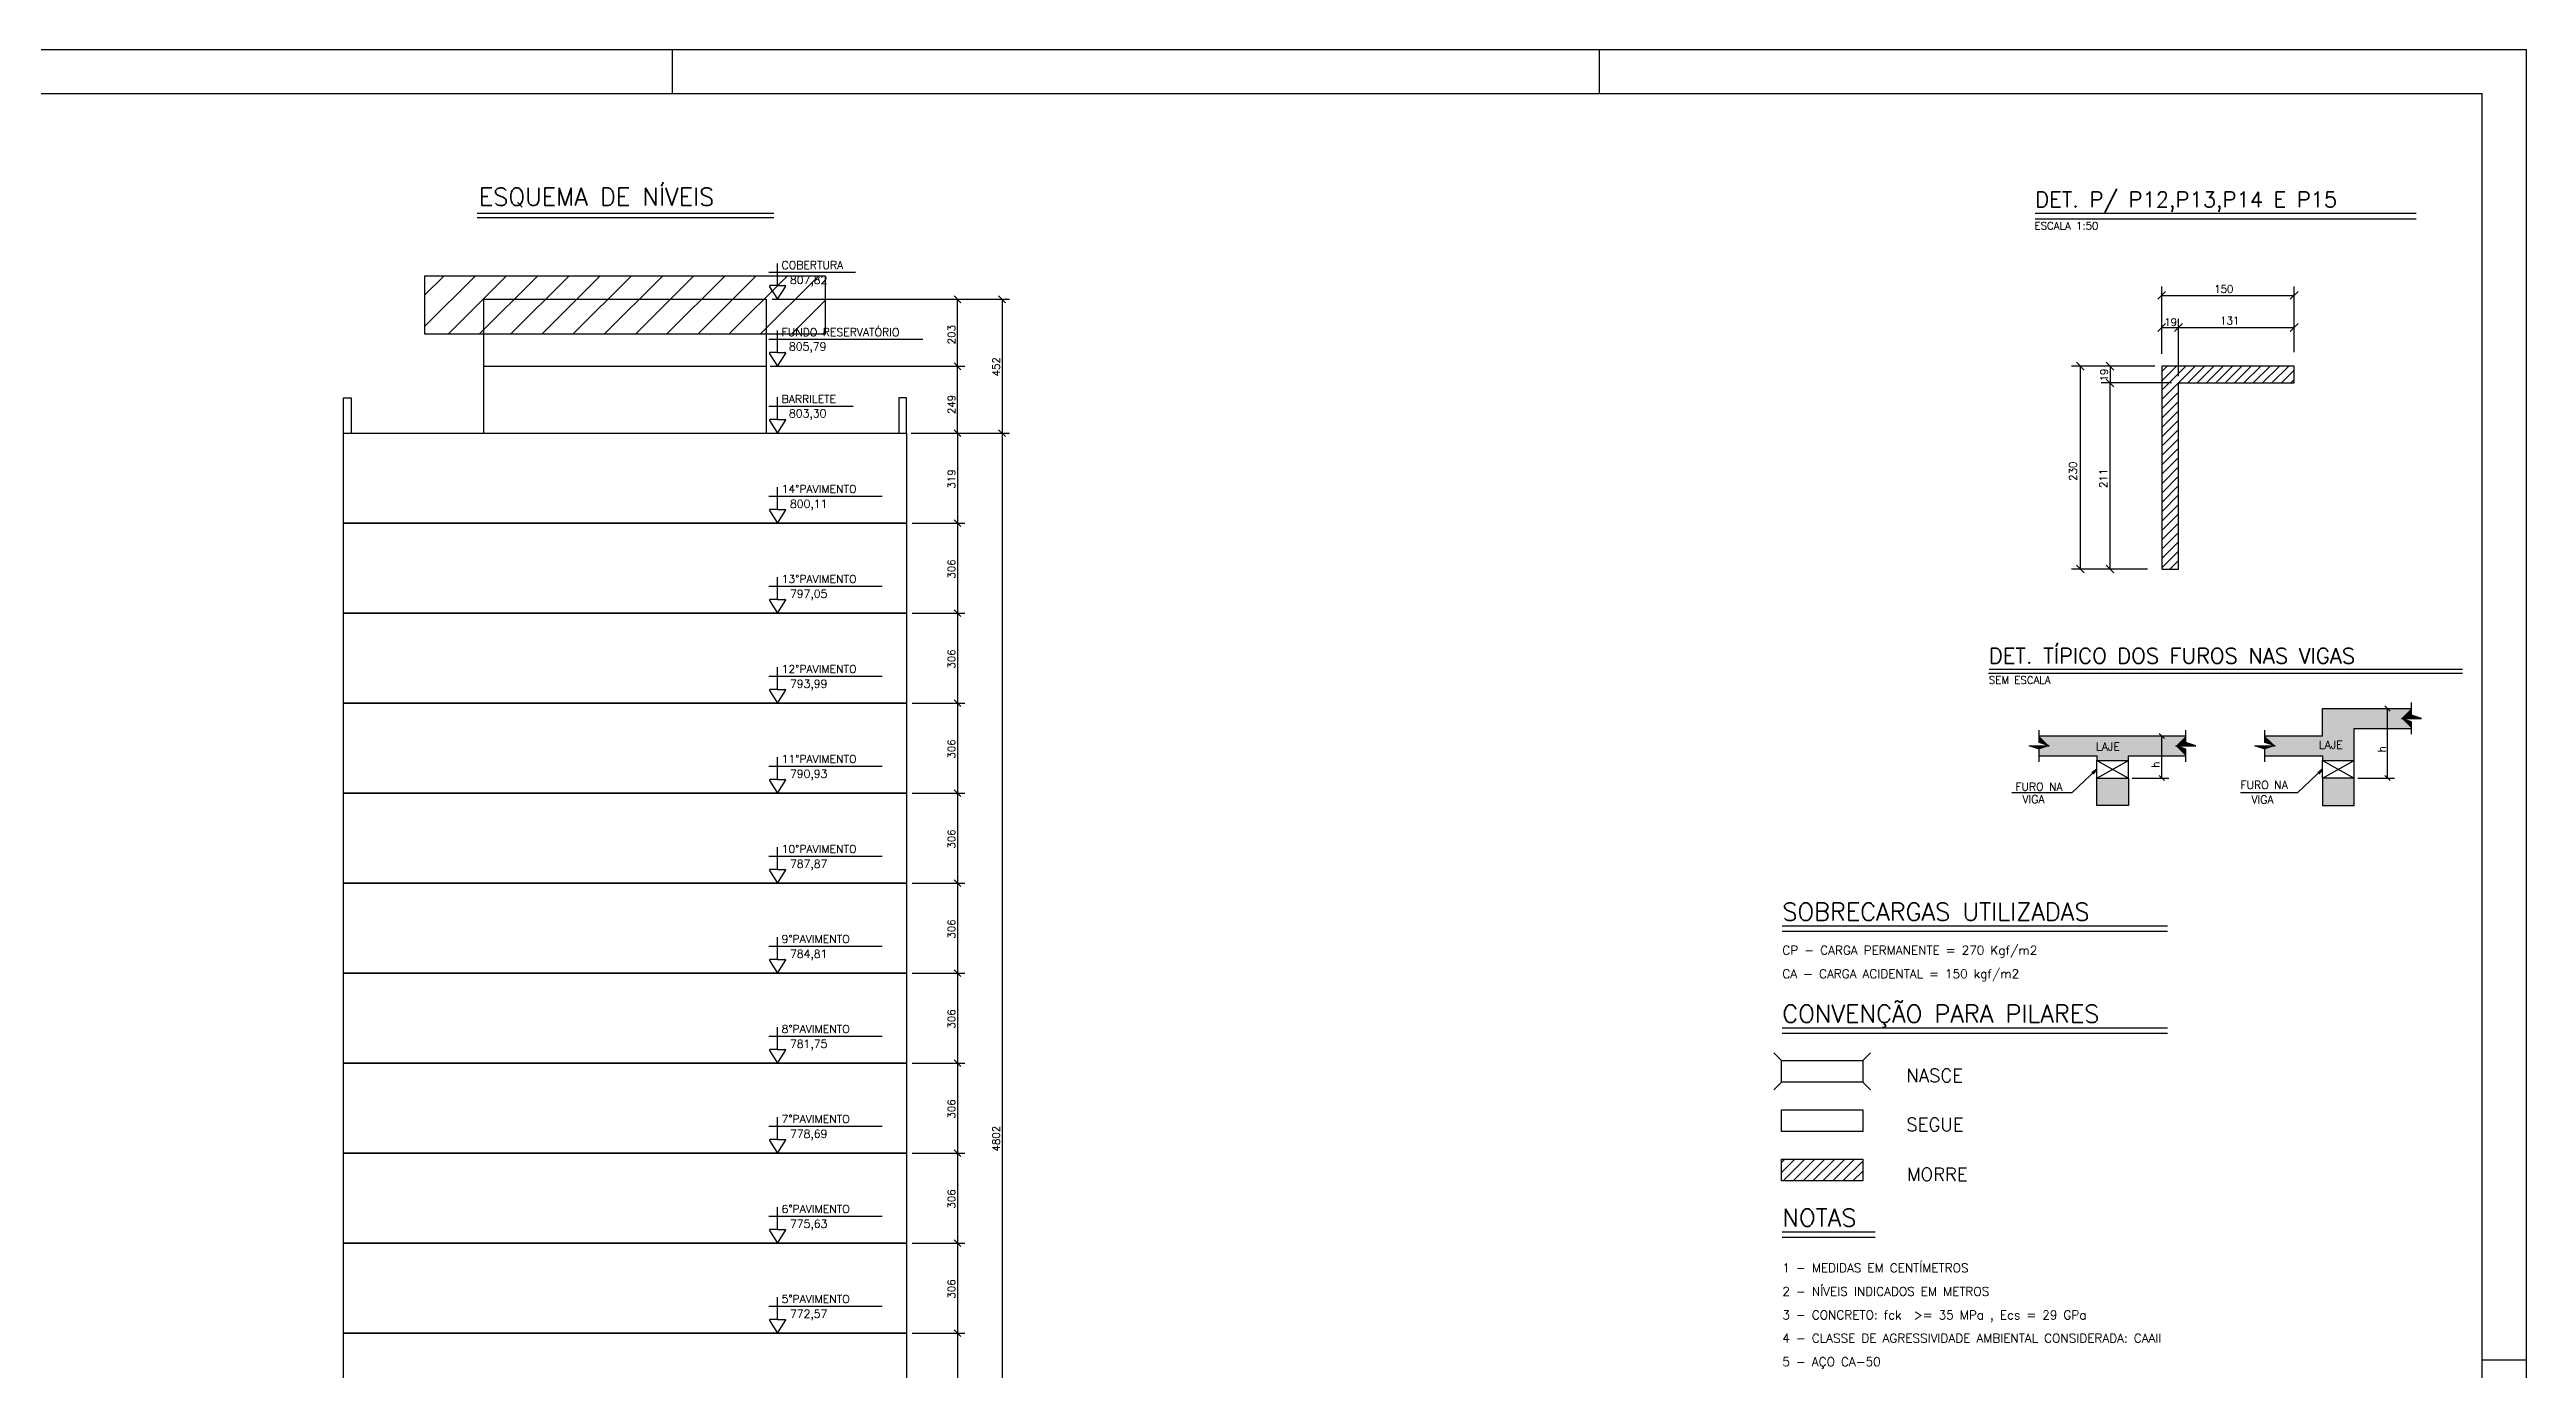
# Model space of a CAD drawing. Extents: x 26936 to 34826, y 0 to 4455.
# Drawn here: x 30618 to 34826, y 2211 to 4455 of the extents above; entities that cross this region are included whole.
import ezdxf

# ---------------------------------------------------------------- set-up
doc = ezdxf.new("R2010")
doc.units = 0
doc.header["$LTSCALE"] = 75
doc.header["$MEASUREMENT"] = 0
doc.layers.get('0').update_dxf_attribs({"color": 3, "linetype": 'CONTINUOUS'})
for name, color, linetype in [('1', 2, 'CONTINUOUS'), ('212', 3, 'CONTINUOUS'), ('216', 3, 'CONTINUOUS'), ('220', 5, 'CONTINUOUS'), ('221', 1, 'CONTINUOUS'), ('222', 6, 'CONTINUOUS'), ('230', 3, 'CONTINUOUS'), ('231', 1, 'CONTINUOUS'), ('249', 1, 'CONTINUOUS'), ('250', 1, 'CONTINUOUS'), ('253', 253, 'CONTINUOUS')]:
    doc.layers.add(name, color=color, linetype=linetype)
doc.styles.get("Standard").update_dxf_attribs({"font": 'ROMANS.SHX'})

# ---------------------------------------------------------------- blocks, each defined once
blk = doc.blocks.new('_H114025094E-001')
for p, q in [((873.499999, -494.751622), (911.253602, -456.998019)), ((873.499999, -484.145021), (900.647, -456.998019)), ((873.499999, -473.538419), (890.040399, -456.998019)), ((873.499999, -462.931817), (879.433797, -456.998019)), ((902.860204, -475.998019), (921.860204, -456.998019)), ((913.466806, -475.998019), (932.466806, -456.998019)), ((924.073407, -475.998019), (943.073407, -456.998019)), ((934.680009, -475.998019), (953.680009, -456.998019)), ((945.286611, -475.998019), (964.286611, -456.998019)), ((955.893212, -475.998019), (974.893212, -456.998019)), ((966.499814, -475.998019), (985.499814, -456.998019)), ((977.106416, -475.998019), (996.106416, -456.998019)), ((987.713018, -475.998019), (1006.713018, -456.998019)), ((998.319619, -475.998019), (1017.319619, -456.998019)), ((1008.926221, -475.998019), (1023.499999, -461.424241)), ((1019.532823, -475.998019), (1023.499999, -472.030843)), ((873.499999, -505.358224), (892.499999, -486.358224)), ((873.499999, -515.964826), (892.499999, -496.964826)), ((873.499999, -526.571427), (892.499999, -507.571427)), ((873.499999, -537.178029), (892.499999, -518.178029)), ((873.499999, -547.784631), (892.499999, -528.784631)), ((873.499999, -558.391233), (892.499999, -539.391233)), ((873.499999, -568.997834), (892.499999, -549.997834)), ((873.499999, -579.604436), (892.499999, -560.604436)), ((873.499999, -590.211038), (892.499999, -571.211038)), ((873.499999, -600.817639), (892.499999, -581.817639)), ((873.499999, -611.424241), (892.499999, -592.424241)), ((873.499999, -622.030843), (892.499999, -603.030843)), ((873.499999, -632.637445), (892.499999, -613.637445)), ((873.499999, -643.244046), (892.499999, -624.244046)), ((873.499999, -653.850648), (892.499999, -634.850648)), ((873.499999, -664.45725), (892.499999, -645.45725)), ((873.499999, -675.063851), (892.499999, -656.063851)), ((873.499999, -685.670453), (892.499999, -666.670453)), ((882.781471, -686.995584), (892.499999, -677.277055))]:
    blk.add_line(p, q)
blk = doc.blocks.new('_HA93AFC7ADC-000', base_point=(150198.229054, -2258.941091))
for p, q in [((155559.432612, 7875.233239), (155644.698864, 7960.499491)), ((155559.432612, 7928.266248), (155591.665855, 7960.499491)), ((155598.81101, 7861.578629), (155697.731872, 7960.499491)), ((155651.844019, 7861.578629), (155750.764881, 7960.499491)), ((155704.877027, 7861.578629), (155803.79789, 7960.499491)), ((155757.910036, 7861.578629), (155856.830898, 7960.499491)), ((155810.943045, 7861.578629), (155909.863907, 7960.499491)), ((155863.976053, 7861.578629), (155962.896915, 7960.499491)), ((155917.009062, 7861.578629), (156015.929924, 7960.499491)), ((155970.04207, 7861.578629), (156068.962933, 7960.499491)), ((156023.075079, 7861.578629), (156121.995941, 7960.499491)), ((156076.108087, 7861.578629), (156175.02895, 7960.499491)), ((156129.141096, 7861.578629), (156228.061958, 7960.499491)), ((156182.174105, 7861.578629), (156239.432612, 7918.837136)), ((156235.207113, 7861.578629), (156239.432612, 7865.804127))]:
    blk.add_line(p, q)

msp = doc.modelspace()

# ---------------------------------------------------------------- linework, layer by layer
for p, q in [((26936.1, 4455), (34826.1, 4455)), ((31676.1, 4380), (31676.1, 4455)), ((33251.1, 4380), (33251.1, 4455)), ((33251.1, 4380), (33251.1, 4455)), ((33251.1, 4380), (33251.1, 4455)), ((34826.1, 0), (34826.1, 4455)), ((34751.1, 2227.5), (34826.1, 2227.5))]:
    msp.add_line(p, q)
at = {"layer": '1'}
for p, q in [((34096, 3216.5), (34096, 3246.5)), ((34150, 3216.5), (34150, 3246.5)), ((34479.5, 3216.5), (34479.5, 3246.5)), ((34533.5, 3216.5), (34533.5, 3246.5))]:
    msp.add_line(p, q, dxfattribs=at)
at = {"layer": '216'}
for p, q in [((34199.9, 4030.4), (34213.1, 4043.7)), ((34424.9, 4030.4), (34438.1, 4043.7)), ((32154.5, 4036.2), (32166.2, 4024.6)), ((32230.3, 4036.2), (32242, 4024.6)), ((34199.9, 3975.8), (34213.1, 3989.1)), ((34228.4, 3975.8), (34241.6, 3989.1)), ((34424.9, 3975.8), (34438.1, 3989.1)), ((32154.5, 3922.2), (32166.2, 3910.6)), ((34061.6, 3923.3), (34074.8, 3910.1)), ((34112, 3923.3), (34125.3, 3910.1)), ((34112, 3894.8), (34125.3, 3881.6)), ((32154.5, 3808.6), (32166.2, 3796.9)), ((32154.5, 3808.6), (32166.2, 3796.9)), ((32154.5, 3808.6), (32166.2, 3796.9)), ((32230.3, 3808.6), (32242, 3796.9)), ((32230.3, 3808.6), (32242, 3796.9)), ((32154.5, 3655.6), (32166.2, 3643.9)), ((34061.6, 3578.3), (34074.8, 3565.1)), ((34112, 3578.3), (34125.3, 3565.1)), ((32154.5, 3502.6), (32166.2, 3490.9)), ((32154.5, 3349.6), (32166.2, 3337.9)), ((34594.5, 3330.4), (34585.7, 3339.2)), ((34211.1, 3283.6), (34202.2, 3292.4)), ((34211.1, 3212.1), (34202.2, 3220.9)), ((34594.5, 3212.1), (34585.7, 3220.9)), ((32154.5, 3196.6), (32166.2, 3184.9)), ((32154.5, 3043.6), (32166.2, 3031.9)), ((32154.5, 2890.6), (32166.2, 2878.9)), ((32154.5, 2737.6), (32166.2, 2725.9)), ((32154.5, 2584.6), (32166.2, 2572.9)), ((32154.5, 2431.6), (32166.2, 2419.9)), ((32154.5, 2278.6), (32166.2, 2266.9))]:
    msp.add_line(p, q, dxfattribs=at)
at = {"layer": '220'}
msp.add_line((33998.4, 3288), (34247.3, 3288), dxfattribs=at)
for points in [[(34381.8, 3288), (34479.5, 3288), (34479.5, 3334.8), (34630.8, 3334.8)], [(34381.8, 3254), (34479.5, 3254), (34479.5, 3246.5), (34533.5, 3246.5), (34533.5, 3300.8), (34630.8, 3300.8)], [(33998.4, 3254), (34096, 3254), (34096, 3246.5), (34150, 3246.5), (34150, 3254), (34247.3, 3254)], [(34096, 3216.5), (34150, 3216.5), (34150, 3170), (34096, 3170), (34096, 3216.5)], [(34479.5, 3216.5), (34479.5, 3170), (34533.5, 3170), (34533.5, 3216.5), (34479.5, 3216.5)]]:
    msp.add_lwpolyline(points, dxfattribs=at)
at = {"layer": '221'}
for p, q in [((31344.5, 4169.4), (31848.2, 4169.4)), ((33991.5, 4166.9), (34638.6, 4166.9)), ((34096, 3216.5), (34150, 3246.5)), ((34096, 3246.5), (34150, 3216.5)), ((34479.5, 3216.5), (34533.5, 3246.5)), ((34479.5, 3246.5), (34533.5, 3216.5)), ((33561.8, 2956.2), (34216.4, 2956.2)), ((33561.8, 2782.8), (34216.4, 2782.8)), ((33560.3, 2545.7), (33583, 2568.4)), ((33560.3, 2562.7), (33566, 2568.4)), ((33563, 2531.5), (33599.9, 2568.4)), ((33580, 2531.5), (33616.9, 2568.4)), ((33597, 2531.5), (33633.9, 2568.4)), ((33613.9, 2531.5), (33650.8, 2568.4)), ((33630.9, 2531.5), (33667.8, 2568.4)), ((33647.8, 2531.5), (33684.7, 2568.4)), ((33664.8, 2531.5), (33698.7, 2565.4)), ((33681.8, 2531.5), (33698.7, 2548.4)), ((33561.8, 2436.1), (33719.3, 2436.1))]:
    msp.add_line(p, q, dxfattribs=at)
for points in [[(34630.8, 3290.8), (34630.8, 3312.1), (34613.7, 3317.8), (34647.8, 3317.8), (34630.8, 3323.5), (34630.8, 3344.8)], [(33998.4, 3244), (33998.4, 3265.3), (33981.4, 3271), (34015.4, 3271), (33998.4, 3276.7), (33998.4, 3298)], [(34247.3, 3244), (34247.3, 3265.3), (34230.3, 3271), (34264.4, 3271), (34247.3, 3276.7), (34247.3, 3298)], [(34381.8, 3244), (34381.8, 3265.3), (34364.8, 3271), (34398.9, 3271), (34381.8, 3276.7), (34381.8, 3298)]]:
    msp.add_lwpolyline(points, dxfattribs=at)
at = {"layer": '222'}
for p, q in [((27123.6, 4380), (34751.1, 4380)), ((34751.1, 75), (34751.1, 4380)), ((31344.5, 4176.9), (31848.2, 4176.9)), ((33991.5, 4176.9), (34638.6, 4176.9)), ((33913.2, 3401.8), (34717.7, 3401.8)), ((33561.8, 2965.2), (34216.4, 2965.2)), ((33561.8, 2791.8), (34216.4, 2791.8)), ((33560.3, 2736.2), (33547.3, 2749.2)), ((33560.3, 2736.2), (33698.7, 2736.2)), ((33560.3, 2699.3), (33560.3, 2736.2)), ((33698.7, 2736.2), (33711.8, 2749.2)), ((33698.7, 2736.2), (33698.7, 2699.3)), ((33560.3, 2699.3), (33547.3, 2686.2)), ((33698.7, 2699.3), (33560.3, 2699.3)), ((33698.7, 2699.3), (33711.8, 2686.2)), ((33560.3, 2652.6), (33698.7, 2652.6)), ((33560.3, 2615.7), (33560.3, 2652.6)), ((33698.7, 2652.6), (33698.7, 2615.7)), ((33698.7, 2615.7), (33560.3, 2615.7)), ((33560.3, 2568.4), (33698.7, 2568.4)), ((33560.3, 2531.5), (33560.3, 2568.4)), ((33698.7, 2568.4), (33698.7, 2531.5)), ((33698.7, 2531.5), (33560.3, 2531.5)), ((33561.8, 2445.1), (33719.3, 2445.1))]:
    msp.add_line(p, q, dxfattribs=at)
msp.add_lwpolyline([(34206.5, 3571.7), (34206.5, 3571.7), (34235, 3571.7), (34235, 3888.2), (34431.5, 3888.2), (34431.5, 3916.7), (34206.5, 3916.7), (34206.5, 3571.7)], dxfattribs=at)
at = {"layer": '230'}
for p, q in [((31355.4, 3916.4), (31835.4, 3916.4)), ((31117.2, 3802.7), (31117.2, 3862.7)), ((31117.2, 3862.7), (31130.2, 3862.7)), ((31130.2, 3862.7), (31130.2, 3802.7)), ((32073.7, 3862.7), (32060.7, 3862.7)), ((32060.7, 3862.7), (32060.7, 3802.7)), ((32073.7, 3802.7), (32073.7, 3862.7))]:
    msp.add_line(p, q, dxfattribs=at)
for points in [[(31355.4, 3802.7), (31355.4, 4030.4), (31835.4, 4030.4), (31835.4, 3802.7)], [(31117.2, 3802.7), (32073.7, 3802.7), (32073.7, 3649.7), (31117.2, 3649.7), (31117.2, 3802.7)], [(31117.2, 3649.7), (32073.7, 3649.7), (32073.7, 3496.7), (31117.2, 3496.7), (31117.2, 3649.7)], [(31117.2, 3496.7), (32073.7, 3496.7), (32073.7, 3343.7), (31117.2, 3343.7), (31117.2, 3496.7)], [(31117.2, 3343.7), (32073.7, 3343.7), (32073.7, 3190.7), (31117.2, 3190.7), (31117.2, 3343.7)], [(31117.2, 3190.7), (32073.7, 3190.7), (32073.7, 3037.7), (31117.2, 3037.7), (31117.2, 3190.7)], [(31117.2, 3037.7), (32073.7, 3037.7), (32073.7, 2884.7), (31117.2, 2884.7), (31117.2, 3037.7)], [(31117.2, 2884.7), (32073.7, 2884.7), (32073.7, 2731.7), (31117.2, 2731.7), (31117.2, 2884.7)], [(31117.2, 2731.7), (32073.7, 2731.7), (32073.7, 2578.7), (31117.2, 2578.7), (31117.2, 2731.7)], [(31117.2, 2578.7), (32073.7, 2578.7), (32073.7, 2425.7), (31117.2, 2425.7), (31117.2, 2578.7)], [(31117.2, 2425.7), (32073.7, 2425.7), (32073.7, 2272.7), (31117.2, 2272.7), (31117.2, 2425.7)], [(31117.2, 2272.7), (32073.7, 2272.7), (32073.7, 2119.7), (31117.2, 2119.7), (31117.2, 2272.7)]]:
    msp.add_lwpolyline(points, dxfattribs=at)
at = {"layer": '231'}
for p, q in [((31854.7, 4053.9), (31854.7, 4091.4)), ((31839.7, 4076.4), (31985.8, 4076.4)), ((31839.7, 4076.4), (31986.8, 4076.4)), ((31841.1, 4051.8), (31854.7, 4030.4)), ((31854.7, 4053.9), (31842.3, 4053.9)), ((31854.7, 4053.9), (31867.1, 4053.9)), ((31854.7, 4030.4), (31868.3, 4051.8)), ((31839.7, 3962.4), (32101.3, 3962.4)), ((31854.7, 3939.9), (31854.7, 3977.4)), ((31841.1, 3937.8), (31854.7, 3916.4)), ((31854.7, 3939.9), (31842.3, 3939.9)), ((31854.7, 3939.9), (31867.1, 3939.9)), ((31854.7, 3916.4), (31868.3, 3937.8)), ((31839.7, 3848.7), (31982.9, 3848.7)), ((31854.7, 3826.2), (31854.7, 3863.7)), ((31841.1, 3824.1), (31854.7, 3802.7)), ((31854.7, 3826.2), (31842.3, 3826.2)), ((31854.7, 3826.2), (31867.1, 3826.2)), ((31854.7, 3802.7), (31868.3, 3824.1)), ((31854.7, 3673.2), (31854.7, 3710.7)), ((31839.7, 3695.7), (32032.2, 3695.7)), ((31841.1, 3671.1), (31854.7, 3649.7)), ((31854.7, 3673.2), (31842.3, 3673.2)), ((31854.7, 3673.2), (31867.1, 3673.2)), ((31854.7, 3649.7), (31868.3, 3671.1)), ((31839.7, 3542.7), (32032.2, 3542.7)), ((31854.7, 3520.2), (31854.7, 3557.7)), ((31841.1, 3518.1), (31854.7, 3496.7)), ((31854.7, 3520.2), (31842.3, 3520.2)), ((31854.7, 3520.2), (31867.1, 3520.2)), ((31854.7, 3496.7), (31868.3, 3518.1)), ((31839.7, 3389.7), (32032.2, 3389.7)), ((31854.7, 3367.2), (31842.3, 3367.2)), ((31854.7, 3367.2), (31854.7, 3404.7)), ((31854.7, 3367.2), (31867.1, 3367.2)), ((33912.3, 3395), (34717.7, 3395)), ((31841.1, 3365.1), (31854.7, 3343.7)), ((31854.7, 3343.7), (31868.3, 3365.1)), ((31854.7, 3214.2), (31854.7, 3251.7)), ((31839.7, 3236.7), (32032.2, 3236.7)), ((31841.1, 3212.1), (31854.7, 3190.7)), ((31854.7, 3214.2), (31842.3, 3214.2)), ((31854.7, 3214.2), (31867.1, 3214.2)), ((31854.7, 3190.7), (31868.3, 3212.1)), ((31839.7, 3083.7), (32032.2, 3083.7)), ((31854.7, 3061.2), (31854.7, 3098.7)), ((31841.1, 3059.1), (31854.7, 3037.7)), ((31854.7, 3061.2), (31842.3, 3061.2)), ((31854.7, 3061.2), (31867.1, 3061.2)), ((31854.7, 3037.7), (31868.3, 3059.1)), ((31839.7, 2930.7), (32032.2, 2930.7)), ((31841.1, 2906.1), (31854.7, 2884.7)), ((31854.7, 2908.2), (31842.3, 2908.2)), ((31854.7, 2908.2), (31854.7, 2945.7)), ((31854.7, 2908.2), (31867.1, 2908.2)), ((31854.7, 2884.7), (31868.3, 2906.1)), ((31839.7, 2777.7), (32032.2, 2777.7)), ((31854.7, 2755.2), (31854.7, 2792.7)), ((31841.1, 2753.1), (31854.7, 2731.7)), ((31854.7, 2755.2), (31842.3, 2755.2)), ((31854.7, 2755.2), (31867.1, 2755.2)), ((31854.7, 2731.7), (31868.3, 2753.1)), ((31839.7, 2624.7), (32032.2, 2624.7)), ((31854.7, 2602.2), (31854.7, 2639.7)), ((31841.1, 2600.1), (31854.7, 2578.7)), ((31854.7, 2602.2), (31842.3, 2602.2)), ((31854.7, 2602.2), (31867.1, 2602.2)), ((31854.7, 2578.7), (31868.3, 2600.1)), ((31854.7, 2449.2), (31854.7, 2486.7)), ((31839.7, 2471.7), (32032.2, 2471.7)), ((31841.1, 2447.1), (31854.7, 2425.7)), ((31854.7, 2449.2), (31842.3, 2449.2)), ((31854.7, 2449.2), (31867.1, 2449.2)), ((31854.7, 2425.7), (31868.3, 2447.1)), ((31839.7, 2318.7), (32032.2, 2318.7)), ((31854.7, 2296.2), (31854.7, 2333.7)), ((31841.1, 2294.1), (31854.7, 2272.7)), ((31854.7, 2296.2), (31842.3, 2296.2)), ((31854.7, 2296.2), (31867.1, 2296.2)), ((31854.7, 2272.7), (31868.3, 2294.1))]:
    msp.add_line(p, q, dxfattribs=at)
msp.add_lwpolyline([(31935.4, 3971), (31255.4, 3971), (31255.4, 4070), (31935.4, 4070), (31935.4, 3971)], dxfattribs=at)
for centre, start, end in [((31842.3, 4052.5), 90, 212.377), ((31867.1, 4052.5), 327.6277, 90), ((31842.3, 3938.5), 90, 212.377), ((31867.1, 3938.5), 327.6277, 90), ((31842.3, 3824.9), 90, 212.377), ((31867.1, 3824.9), 327.6277, 90), ((31842.3, 3671.9), 90, 212.377), ((31867.1, 3671.9), 327.6277, 90), ((31842.3, 3518.9), 90, 212.377), ((31867.1, 3518.9), 327.6277, 90), ((31842.3, 3365.9), 90, 212.377), ((31867.1, 3365.9), 327.6277, 90), ((31842.3, 3212.9), 90, 212.377), ((31867.1, 3212.9), 327.6277, 90), ((31842.3, 3059.9), 90, 212.377), ((31867.1, 3059.9), 327.6277, 90), ((31842.3, 2906.9), 90, 212.377), ((31867.1, 2906.9), 327.6277, 90), ((31842.3, 2753.9), 90, 212.377), ((31867.1, 2753.9), 327.6277, 90), ((31842.3, 2600.9), 90, 212.377), ((31867.1, 2600.9), 327.6277, 90), ((31842.3, 2447.9), 90, 212.377), ((31867.1, 2447.9), 327.6277, 90), ((31842.3, 2294.9), 90, 212.377), ((31867.1, 2294.9), 327.6277, 90)]:
    msp.add_arc(centre, 1.36, start, end, dxfattribs=at)
at = {"layer": '249'}
for points in [[(33951.5, 3191.7), (34054, 3191.7), (34096, 3231.5), (34089.7, 3223.7), (34096, 3231.5), (34087.9, 3225.6)], [(34340.2, 3191.7), (34437.5, 3191.7), (34479.5, 3231.5), (34473.2, 3223.7), (34479.5, 3231.5), (34471.4, 3225.6)]]:
    msp.add_lwpolyline(points, dxfattribs=at)
at = {"layer": '250'}
for p, q in [((31344.5, 4169.4), (31848.2, 4169.4)), ((34206.5, 3937.7), (34206.5, 4052)), ((34431.5, 3940.7), (34431.5, 4052)), ((31845.2, 4030.4), (32248.9, 4030.4)), ((32236.2, 4030.4), (32236.2, 3802.7)), ((34206.5, 4037), (34431.5, 4037)), ((34206.5, 3982.4), (34235, 3982.4)), ((34235, 3899.8), (34235, 3997.4)), ((34235, 3982.4), (34431.5, 3982.4)), ((31842.2, 3916.4), (32173.1, 3916.4)), ((34194.5, 3916.7), (34053.2, 3916.7)), ((34068.2, 3571.7), (34068.2, 3916.7)), ((34118.6, 3916.7), (34118.6, 3888.2)), ((34223, 3888.2), (34103.6, 3888.2)), ((34118.6, 3571.7), (34118.6, 3888.2)), ((32081.4, 3802.7), (32248.9, 3802.7)), ((32160.4, 3802.7), (32160.4, 3649.7)), ((32236.2, 3802.7), (32236.2, 1408.7)), ((32083.4, 3649.7), (32173.1, 3649.7)), ((32160.4, 3649.7), (32160.4, 3496.7)), ((34182.5, 3571.7), (34053.2, 3571.7)), ((32083.4, 3496.7), (32173.1, 3496.7)), ((32160.4, 3496.7), (32160.4, 3343.7)), ((32083.4, 3343.7), (32173.1, 3343.7)), ((32160.4, 3343.7), (32160.4, 3190.7)), ((34590.1, 3216.5), (34590.1, 3334.8)), ((34206.6, 3216.5), (34206.6, 3288)), ((34156, 3216.5), (34218.6, 3216.5)), ((34539.5, 3216.5), (34602, 3216.5)), ((32083.4, 3190.7), (32173.1, 3190.7)), ((32160.4, 3190.7), (32160.4, 3037.7)), ((32083.4, 3037.7), (32173.1, 3037.7)), ((32160.4, 3037.7), (32160.4, 2884.7)), ((32083.4, 2884.7), (32173.1, 2884.7)), ((32160.4, 2884.7), (32160.4, 2731.7)), ((32083.4, 2731.7), (32173.1, 2731.7)), ((32160.4, 2731.7), (32160.4, 2578.7)), ((32083.4, 2578.7), (32173.1, 2578.7)), ((32160.4, 2578.7), (32160.4, 2425.7)), ((32083.4, 2425.7), (32173.1, 2425.7)), ((32160.4, 2425.7), (32160.4, 2272.7)), ((32083.4, 2272.7), (32173.1, 2272.7)), ((32160.4, 2272.7), (32160.4, 2119.7))]:
    msp.add_line(p, q, dxfattribs=at)
msp.add_lwpolyline([(32160.4, 3802.7), (32160.4, 3916.4), (32160.4, 4030.4)], dxfattribs=at)
at = {"layer": '253'}
for points in [[(34630.8, 3334.8), (34479.5, 3288), (34533.5, 3300.8)], [(34630.8, 3334.8), (34479.5, 3334.8), (34479.5, 3288)], [(34613.7, 3317.8), (34630.8, 3334.8), (34533.5, 3300.8)], [(34630.8, 3323.5), (34630.8, 3334.8), (34613.7, 3317.8)], [(33998.4, 3276.7), (34015.4, 3271), (33998.4, 3288)], [(34015.4, 3271), (34247.3, 3288), (33998.4, 3288)], [(34015.4, 3271), (34096, 3254), (34247.3, 3288)], [(34096, 3254), (34150, 3254), (34247.3, 3288)], [(34247.3, 3288), (34150, 3254), (34230.3, 3271)], [(34247.3, 3276.7), (34247.3, 3288), (34230.3, 3271)], [(34398.9, 3271), (34479.5, 3288), (34381.8, 3288)], [(34398.9, 3271), (34381.8, 3288), (34381.8, 3276.7)], [(34398.9, 3271), (34479.5, 3254), (34479.5, 3288)], [(34533.5, 3300.8), (34479.5, 3288), (34533.5, 3246.5)], [(34479.5, 3288), (34479.5, 3254), (34533.5, 3246.5)], [(34533.5, 3300.8), (34630.8, 3300.8), (34613.7, 3317.8)], [(34647.8, 3317.8), (34630.8, 3323.5), (34613.7, 3317.8)], [(34630.8, 3300.8), (34630.8, 3312.1), (34613.7, 3317.8)], [(33981.4, 3271), (33998.4, 3265.3), (34015.4, 3271)], [(33998.4, 3265.3), (34096, 3254), (34015.4, 3271)], [(33998.4, 3265.3), (33998.4, 3254), (34096, 3254)], [(34096, 3246.5), (34150, 3246.5), (34096, 3254)], [(34150, 3246.5), (34150, 3254), (34096, 3254)], [(34150, 3254), (34247.3, 3254), (34230.3, 3271)], [(34264.4, 3271), (34247.3, 3276.7), (34230.3, 3271)], [(34230.3, 3271), (34247.3, 3254), (34247.3, 3265.3)], [(34398.9, 3271), (34364.8, 3271), (34381.8, 3265.3)], [(34398.9, 3271), (34381.8, 3265.3), (34479.5, 3254)], [(34381.8, 3265.3), (34381.8, 3254), (34479.5, 3254)], [(34533.5, 3246.5), (34479.5, 3254), (34479.5, 3246.5)], [(34096, 3216.5), (34096, 3170), (34150, 3170)], [(34096, 3216.5), (34150, 3170), (34150, 3216.5)], [(34096, 3216.5), (34150, 3216.5), (34096, 3216.5)], [(34479.5, 3216.5), (34479.5, 3170), (34533.5, 3170)], [(34479.5, 3216.5), (34533.5, 3170), (34533.5, 3216.5)], [(34479.5, 3216.5), (34533.5, 3216.5), (34479.5, 3216.5)]]:
    msp.add_solid(points, dxfattribs=at)

# ---------------------------------------------------------------- block references
at = {"layer": '221', "xscale": 1.5, "yscale": 1.5}
msp.add_blockref('_H114025094E-001', (32896.3, 4602.2), dxfattribs=at)
at = {"layer": '249'}
msp.add_blockref('_HA93AFC7ADC-000', (25894.2, -6149.5), dxfattribs=at)

# ---------------------------------------------------------------- texts
for s, height, p in [('COBERTURA', 13.5, (31861.5, 4081.7)), ('807,82', 13.5, (31875.7, 4056.5)), ('FUNDO RESERVATÓRIO', 13.5, (31861.5, 3967.7)), ('805,79', 13.5, (31874, 3943.3)), ('BARRILETE', 13.5, (31861.5, 3854.1)), ('803,30', 13.5, (31874, 3829.6)), ('14%%dPAVIMENTO', 13.5, (31861.5, 3701.1)), ('800,11', 13.5, (31875.7, 3675.9)), ('13%%dPAVIMENTO', 13.5, (31861.5, 3548.1)), ('797,05', 13.5, (31875.7, 3522.9)), ('12%%dPAVIMENTO', 13.5, (31861.5, 3395.1)), ('793,99', 13.5, (31875.7, 3369.9)), ('11%%dPAVIMENTO', 13.5, (31861.5, 3242.1)), ('790,93', 13.5, (31875.7, 3216.9)), ('10%%dPAVIMENTO', 13.5, (31861.5, 3089.1)), ('787,87', 13.5, (31875.7, 3063.9)), ('9%%dPAVIMENTO', 13.5, (31861.5, 2936.1)), ('784,81', 13.5, (31875.7, 2910.9)), ('CP - CARGA PERMANENTE = 270 Kgf/m2 ', 15, (33561.8, 2916.2)), ('CA - CARGA ACIDENTAL = 150 kgf/m2', 15, (33561.8, 2876.2)), ('8%%dPAVIMENTO', 13.5, (31861.5, 2783.1)), ('781,75', 13.5, (31875.7, 2757.9)), ('7%%dPAVIMENTO', 13.5, (31861.5, 2630.1)), ('778,69', 13.5, (31875.7, 2604.9)), ('6%%dPAVIMENTO', 13.5, (31861.5, 2477.1)), ('775,63', 13.5, (31875.7, 2451.9)), ('1 - MEDIDAS EM CENTÍMETROS', 15, (33561.8, 2376.2)), ('5%%dPAVIMENTO', 13.5, (31861.5, 2324.1)), ('2 - NÍVEIS INDICADOS EM METROS', 15, (33561.8, 2336.2)), ('772,57', 13.5, (31875.7, 2298.9)), ('3 - CONCRETO: fck  >= 35 MPa , Ecs = 29 GPa', 15, (33561.8, 2296.2)), ('4 - CLASSE DE AGRESSIVIDADE AMBIENTAL CONSIDERADA: CAAII', 15, (33561.8, 2256.7)), ('5 - AÇO CA-50', 15, (33561.8, 2216.7))]:
    msp.add_text(s, height=height).set_placement(p)
at = {"layer": '212'}
msp.add_text('ESCALA 1:50', height=12.75, dxfattribs=at).set_placement((33990.2, 4149))
at = {"layer": '216'}
for s, height, p in [('150', 12.75, (34295.5, 4041.5)), ('131', 12.75, (34305.6, 3987.7)), ('19', 12.75, (34210.7, 3985)), ('SEM ESCALA', 12.75, (33912.7, 3376.7)), ('LAJE', 13.5, (34094.7, 3263.3)), ('LAJE', 13.5, (34473.4, 3266.3)), ('FURO NA', 13.5, (33957.7, 3195)), ('FURO NA', 13.5, (34340.2, 3198)), ('VIGA', 13.5, (33969.7, 3173.8)), ('VIGA', 13.5, (34358.8, 3173.2))]:
    msp.add_text(s, height=height, dxfattribs=at).set_placement(p)
for s, p in [('203', (32156.5, 3953.8)), ('452', (32232.3, 3899.2)), ('19', (34115.1, 3890.7)), ('249', (32156.5, 3835.1)), ('230', (34062, 3721.7)), ('319', (32156.5, 3708.4)), ('211', (34113.6, 3709.6)), ('306', (32156.5, 3555.4)), ('306', (32156.5, 3402.4)), ('306', (32156.5, 3249.4)), ('306', (32156.5, 3096.4)), ('306', (32156.5, 2943.4)), ('306', (32156.5, 2790.4)), ('306', (32156.5, 2637.4)), ('4802', (32232.3, 2581.5)), ('306', (32156.5, 2484.4)), ('306', (32156.5, 2331.4))]:
    msp.add_text(s, height=12.75, rotation=90, dxfattribs=at).set_placement(p)
at = {"layer": '220'}
for p in [(34202.7, 3233.5), (34587, 3259.6)]:
    msp.add_text('h', height=13.5, rotation=90, dxfattribs=at).set_placement(p)
at = {"layer": '222'}
for s, height, p in [('ESQUEMA DE NÍVEIS', 30, (31347.2, 4189.6)), ('DET. P/ P12,P13,P14 E P15', 26.25, (33991.5, 4186.9)), ('DET. TÍPICO DOS FUROS NAS VIGAS', 26.25, (33912.7, 3411.2)), ('SOBRECARGAS UTILIZADAS ', 30, (33561.8, 2974.2)), ('CONVENÇÃO PARA PILARES', 30, (33561.8, 2800.8)), ('NASCE', 22.5, (33772.5, 2699.7)), ('SEGUE', 22.5, (33772.5, 2616.2)), ('MORRE', 22.5, (33773.6, 2531.5)), ('NOTAS', 30, (33561.8, 2454.1))]:
    msp.add_text(s, height=height, dxfattribs=at).set_placement(p)

doc.saveas('drawing.dxf')
